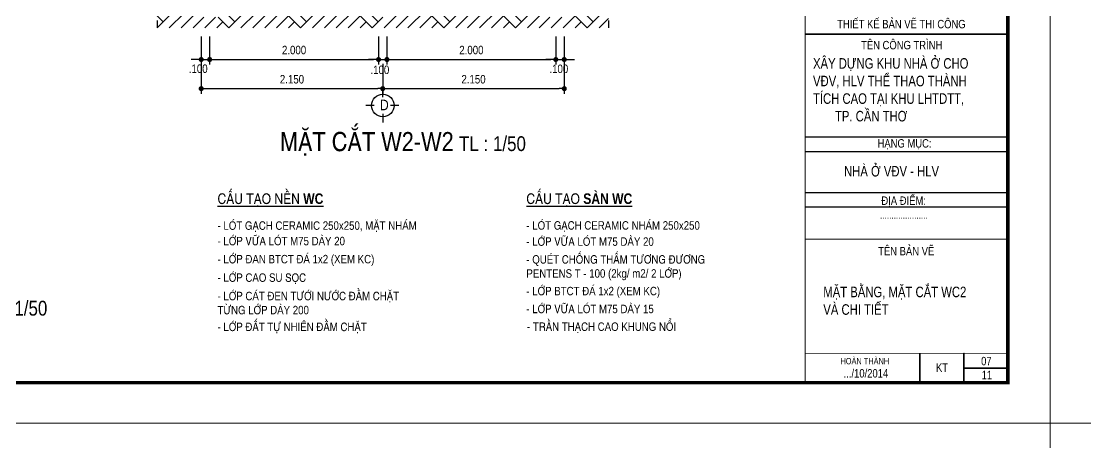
# Model space of a CAD drawing. Header units: millimetres. Extents: x 100 to 288, y -65 to 177.
# Drawn here: x 221.38 to 246.59, y 87.28 to 97.28 of the extents above; entities that cross this region are included whole.
import ezdxf

# ---------------------------------------------------------------- set-up
doc = ezdxf.new("R2010")
doc.units = ezdxf.units.MM
doc.header["$LTSCALE"] = 0.3
doc.header["$MEASUREMENT"] = 0
doc.header["$PDMODE"] = 2
doc.linetypes.add('ACAD_ISO03W100', pattern=[30, 12, -18])
doc.layers.get('0').update_dxf_attribs({"linetype": 'CONTINUOUS', "lineweight": 13})
doc.layers.get('DEFPOINTS').update_dxf_attribs({"linetype": 'CONTINUOUS', "lineweight": 13})
for name, color, linetype in [('CHU', 3, 'CONTINUOUS'), ('HATCH', 8, 'CONTINUOUS'), ('LAYER 1', 1, 'CONTINUOUS'), ('LAYER 7', 7, 'CONTINUOUS'), ('LAYER1', 1, 'CONTINUOUS'), ('LAYER5', 5, 'CONTINUOUS'), ('LAYER7', 7, 'CONTINUOUS')]:
    doc.layers.add(name, color=color, linetype=linetype)
doc.styles.add('HELVE-KT', font='VHELVCN.TTF')
doc.styles.add('VNI - HELVE', font='VBOOKMN.TTF', dxfattribs={"width": 0.8})
doc.dimstyles.new('1-50', dxfattribs={"dimtxt": 0.2, "dimasz": 0.12, "dimexe": 0.12, "dimexo": 0.2, "dimgap": 0.12, "dimtad": 1, "dimdec": 3, "dimlfac": 0.5, "dimzin": 4, "dimdsep": 46, "dimtxsty": 'HELVE-KT', "dimblk1": 'DOT', "dimblk2": 'DOT', "dimsah": 1, "dimcen": -0.18, "dimadec": 3, "dimazin": 0, "dimtfac": 1, "dimtdec": 3, "dimtmove": 2, "dimatfit": 3, "dimldrblk": 'DOT', "dimfxl": 0, "dimtolj": 1, "dimtzin": 4, "dimarcsym": 0})

# ---------------------------------------------------------------- blocks, each defined once
blk = doc.blocks.new('AAEER')
at = {"linetype": 'Continuous', "ltscale": 0.08}
h = blk.add_hatch(color=8, dxfattribs=at)
h.paths.add_polyline_path([(377.886, 656.949), (377.886, 657.083), (377.366, 656.782), (377.366, 656.181), (377.423, 656.148), (377.423, 656.682)])
h.paths.add_polyline_path([(377.886, 656.882), (377.481, 656.649), (377.481, 656.181), (377.655, 656.081), (377.655, 656.482), (377.771, 656.548), (377.771, 656.014), (377.886, 655.947)])
blk.add_hatch(color=8, dxfattribs=at).paths.add_polyline_path([(378.118, 656.482), (378.002, 656.548), (378.002, 656.014), (377.886, 655.947), (377.886, 655.88), (378.349, 656.148), (378.349, 656.682), (377.886, 656.949), (377.886, 656.882), (378.291, 656.649), (378.291, 656.181), (378.118, 656.081)])
for p, q in [((377.886, 657.083), (377.886, 656.949)), ((377.886, 657.083), (377.886, 655.88)), ((377.886, 656.949), (377.423, 656.682)), ((377.886, 656.882), (377.481, 656.649)), ((377.886, 656.949), (378.349, 656.682)), ((377.886, 656.882), (377.886, 655.947)), ((377.886, 656.882), (378.291, 656.649)), ((377.423, 656.682), (377.423, 656.148)), ((377.481, 656.649), (377.481, 656.181)), ((378.291, 656.649), (378.291, 656.181)), ((378.349, 656.682), (378.349, 656.148)), ((377.655, 656.482), (377.771, 656.548)), ((377.655, 656.482), (377.655, 656.081)), ((377.771, 656.548), (377.771, 656.014)), ((378.118, 656.482), (378.002, 656.548)), ((378.002, 656.548), (378.002, 656.014)), ((378.118, 656.482), (378.118, 656.081))]:
    blk.add_line(p, q, dxfattribs=at)
blk.add_lwpolyline([(377.366, 656.181), (377.886, 655.88), (378.407, 656.181), (378.407, 656.782), (377.886, 657.083), (377.366, 656.782)], close=True, dxfattribs=at)
for points in [[(377.481, 656.181), (377.655, 656.081)], [(378.291, 656.181), (378.118, 656.081)], [(377.771, 656.014), (377.886, 655.947)], [(378.002, 656.014), (377.886, 655.947)]]:
    blk.add_lwpolyline(points, dxfattribs=at)
for points in [[(375.565, 643.528), (380.365, 643.528)], [(375.565, 643.18), (380.365, 643.18)], [(375.565, 642.208), (380.365, 642.208)], [(375.565, 641.861), (380.365, 641.861)]]:
    blk.add_lwpolyline(points)
at = {"layer": 'LAYER 7', "lineweight": 35}
for points in [[(375.565, 664.914), (380.365, 664.914)], [(376.469, 663.456), (376.469, 664.914)], [(375.565, 664.428), (380.365, 664.428)], [(375.565, 663.942), (380.365, 663.942)], [(375.565, 645.958), (380.365, 645.958)], [(378.282, 638.389), (378.282, 637.695)], [(379.323, 638.389), (379.323, 638.389), (379.323, 637.695)], [(379.323, 638.042), (380.365, 638.042)]]:
    blk.add_lwpolyline(points, dxfattribs=at)
at = {"layer": 'LAYER7', "const_width": 0.0278}
blk.add_lwpolyline([(380.365, 665.47), (375.565, 665.47), (375.565, 637.695), (380.365, 637.695)], close=True, dxfattribs=at)
at = {"layer": 'LAYER7'}
for points, const_width in [([(375.565, 663.456), (380.365, 663.456)], 0.0174), ([(375.565, 661.712), (380.365, 661.712)], 0.0174), ([(375.565, 660.112), (380.365, 660.112)], 0.0174), ([(375.565, 658.512), (380.365, 658.512)], 0.0212), ([(375.565, 654.346), (380.365, 654.346)], 0.0174), ([(375.565, 651.999), (380.365, 651.999)], 0.0174), ([(375.565, 650.61), (380.365, 650.61)], 0.0174), ([(375.565, 649.221), (380.365, 649.221)], 0.0174), ([(375.565, 647.833), (380.365, 647.833)], 0.0174), ([(375.565, 646.444), (380.365, 646.444)], 0.0174), ([(375.565, 641.097), (380.365, 641.097)], 0.0174), ([(375.565, 638.389), (380.365, 638.389)], 0.0174)]:
    blk.add_lwpolyline(points, dxfattribs=dict(at, const_width=const_width))
at = {"layer": 'LAYER 7', "lineweight": 35, "attachment_point": 1, "style": 'VNI - HELVE'}
for s, insert, char_height, width in [('CHÆNH SÖÛA', (375.833, 665.327), 0.2, 5.31965), ('LAÀN 1', (375.696, 664.761), 0.2, 5.31965), ('LAÀN 2', (375.696, 664.275), 0.2, 5.31965), ('LAÀN 3', (375.696, 663.789), 0.2, 5.31965), ('GHI CHUÙ:', (375.833, 663.236), 0.2, 5.31965), ('CHUÛ ÑAÀU TÖ:', (375.833, 661.556), 0.2, 5.31965), ('.........', (375.833, 659.91), 0.2, 5.31965), ('...........................', (377.188, 658.873), 0.2, 5.31965), ('{\\LP.GIAÙM ÑOÁC}', (375.833, 654.205), 0.2, 5.31965), ('KS. PHAÏM VAÊN HOAN', (375.833, 652.277), 0.2, 5.31965), ('{\\LCHUÛ NHIEÄM}', (375.833, 651.912), 0.2, 5.31965), ('KTS. TRÖÔNG BAÙ TUØNG', (375.828, 650.957), 0.2, 5.31965), ('{\\LCHUÛ TRÌ + KIEÅM}', (375.833, 650.542), 0.2, 5.31965), ('KTS. TRÖÔNG BAÙ TUØNG', (375.844, 649.573), 0.2, 5.31965), ('{\\LTHIEÁT KEÁ}', (375.833, 649.118), 0.2, 5.31965), ('KTS. TRÖÔNG BAÙ TUØNG', (375.833, 648.174), 0.2, 5.31965), ('{\\LTHEÅ HIEÄN}', (375.833, 647.765), 0.2, 5.31965), ('TRAÀN THANH TUØNG', (375.833, 646.764), 0.2, 5.31965), ('{\\fVNI-Helve|b0|i0|c0|p2;THIEÁT KEÁ BAÛN VEÕ THI COÂNG}', (376.323, 646.297), 0.2, 5.31965), ('{\\fVNI-Helve|b0|i0|c0|p2;TEÂN COÂNG TRÌNH}', (376.889, 645.799), 0.2, 5.31965), ('XAÂY DÖÏNG KHU NHAØ ÔÛ CHO\\PVÑV, HLV THEÅ THAO THAØNH \\PTÍCH CAO TAÏI KHU LHTDTT, \\P       TP. CAÀN THÔ', (375.75, 645.39), 0.25, 7.09083), ('{\\fVNI-Helve|b0|i0|c0|p2;HAÏNG MUÏC:}', (377.279, 643.469), 0.2, 5.31965), ('NHAØ ÔÛ VÑV - HLV', (376.485, 642.834), 0.25, 7.09083), ('{\\fVNI-Helve|b0|i0|c0|p2;ÑÒA ÑIEÅM:}', (377.37, 642.111), 0.2, 5.31965), ('{\\fVNI-Helve|b0|i0|c0|p2;.....................}', (377.337, 641.754), 0.17359, 5.31965), ('{\\fVNI-Helve|b0|i0|c0|p2;TEÂN BAÛN VEÕ}', (377.294, 640.914), 0.2, 5.31965), ('{\\fVNI-Helve|b0|i0|c0|p2;HOAØN THAØNH}', (376.401, 638.282), 0.15, 5.31965), ('{\\fVNI-Helve|b0|i0|c0|p2;.../10/2014}', (376.475, 638.017), 0.2, 5.31965), ('{\\fVNI-Helve|b0|i0|c0|p2;KT}', (378.663, 638.151), 0.2, 5.31965), ('{\\fVNI-Helve|b0|i0|c0|p2;11}', (379.745, 637.978), 0.2, 5.31965)]:
    blk.add_mtext(s, dxfattribs=dict(at, insert=insert, char_height=char_height, width=width))
at = {"layer": 'LAYER5', "attachment_point": 1, "style": 'VNI - HELVE'}
for s, insert, char_height, width in [('{\\H0.9774x;CTY COÅ PHAÀN TÖ VAÁN & XAÂY DÖÏNG} ', (375.805, 658.177), 0.19891, 4.67984), ('TRUNG NAM', (376.787, 657.729), 0.2777, 3.59296), ('{\\fVNI-Helve|b0|i0|c0|p2;C13-C15, ÑÖÔØNG SOÁ 2, LOÂ SOÁ 8A, PHÖÔØNG HÖNG THAÏNH, \\P                       QUAÄN CAÙI RAÊNG,  TP. CAÀN THÔ}', (375.912, 655.598), 0.12499, 8.0242), ('{\\fVNI-Helve|b0|i0|c0|p2;ÑT: 0710. 37 36 930, FAX: 0710. 37 36 940}', (376.484, 655.04), 0.12499, 8.0242), ('{\\fVNI-Helve|b0|i0|c0|p2;Email: trungnamcantho@yahoo.com.vn}', (376.706, 654.803), 0.12499, 8.0242)]:
    blk.add_mtext(s, dxfattribs=dict(at, insert=insert, char_height=char_height, width=width))
blk = doc.blocks.new('_DOT')
at = {"color": 0, "linetype": 'ByBlock'}
blk.add_line((-0.5, 0), (-1, 0), dxfattribs=at)
at = {"color": 0, "linetype": 'ByBlock', "const_width": 0.5}
blk.add_lwpolyline([(-0.25, 0, 1), (0.25, 0, 1)], format="xyb", close=True, dxfattribs=at)
blk = doc.blocks.new('*D101')
at = {"layer": 'DEFPOINTS', "color": 0, "lineweight": -2, "ltscale": 5}
for p in [(225.642, 97.119), (225.842, 97.119), (225.842, 96.371)]:
    blk.add_point(p, dxfattribs=at)
at = {"layer": 'LAYER 1', "color": 0, "lineweight": -2, "ltscale": 5}
for p, q in [((225.642, 96.919), (225.642, 96.251)), ((225.842, 96.919), (225.842, 96.251)), ((225.522, 96.371), (225.402, 96.371)), ((225.642, 96.371), (225.842, 96.371)), ((225.962, 96.371), (226.082, 96.371))]:
    blk.add_line(p, q, dxfattribs=at)
at = {"layer": 'LAYER 1', "color": 0, "lineweight": -2, "ltscale": 5, "xscale": 0.12, "yscale": 0.12, "zscale": 0.12}
blk.add_blockref('_DOT', (225.642, 96.371), dxfattribs=at)
at = {"layer": 'LAYER 1', "color": 0, "lineweight": -2, "ltscale": 5, "xscale": 0.12, "yscale": 0.12, "zscale": 0.12, "rotation": 180}
blk.add_blockref('_DOT', (225.842, 96.371), dxfattribs=at)
at = {"layer": 'LAYER 1', "color": 0, "ltscale": 5, "insert": (225.571, 96.152), "char_height": 0.2, "attachment_point": 5, "style": 'HELVE-KT'}
blk.add_mtext('\\A1;.100', dxfattribs=at)
blk = doc.blocks.new('*D102')
at = {"layer": 'DEFPOINTS', "color": 0, "lineweight": -2, "ltscale": 5}
for p in [(225.842, 97.119), (229.842, 97.119), (229.842, 96.371)]:
    blk.add_point(p, dxfattribs=at)
at = {"layer": 'LAYER 1', "color": 0, "lineweight": -2, "ltscale": 5}
for p, q in [((225.842, 96.919), (225.842, 96.251)), ((229.842, 96.919), (229.842, 96.251)), ((225.962, 96.371), (229.722, 96.371))]:
    blk.add_line(p, q, dxfattribs=at)
at = {"layer": 'LAYER 1', "color": 0, "lineweight": -2, "ltscale": 5, "xscale": 0.12, "yscale": 0.12, "zscale": 0.12, "rotation": 180}
blk.add_blockref('_DOT', (225.842, 96.371), dxfattribs=at)
at = {"layer": 'LAYER 1', "color": 0, "lineweight": -2, "ltscale": 5, "xscale": 0.12, "yscale": 0.12, "zscale": 0.12}
blk.add_blockref('_DOT', (229.842, 96.371), dxfattribs=at)
at = {"layer": 'LAYER 1', "color": 0, "ltscale": 5, "insert": (227.842, 96.594), "char_height": 0.2, "attachment_point": 5, "style": 'HELVE-KT'}
blk.add_mtext('\\A1;2.000', dxfattribs=at)
blk = doc.blocks.new('*D103')
at = {"layer": 'DEFPOINTS', "color": 0, "lineweight": -2, "ltscale": 5}
for p in [(229.842, 97.119), (230.042, 97.119), (230.042, 96.371)]:
    blk.add_point(p, dxfattribs=at)
at = {"layer": 'LAYER 1', "color": 0, "lineweight": -2, "ltscale": 5}
for p, q in [((229.842, 96.919), (229.842, 96.251)), ((230.042, 96.919), (230.042, 96.251)), ((229.722, 96.371), (229.602, 96.371)), ((229.842, 96.371), (230.042, 96.371)), ((230.162, 96.371), (230.282, 96.371))]:
    blk.add_line(p, q, dxfattribs=at)
at = {"layer": 'LAYER 1', "color": 0, "lineweight": -2, "ltscale": 5, "xscale": 0.12, "yscale": 0.12, "zscale": 0.12}
blk.add_blockref('_DOT', (229.842, 96.371), dxfattribs=at)
at = {"layer": 'LAYER 1', "color": 0, "lineweight": -2, "ltscale": 5, "xscale": 0.12, "yscale": 0.12, "zscale": 0.12, "rotation": 180}
blk.add_blockref('_DOT', (230.042, 96.371), dxfattribs=at)
at = {"layer": 'LAYER 1', "color": 0, "ltscale": 5, "insert": (229.874, 96.125), "char_height": 0.2, "attachment_point": 5, "style": 'HELVE-KT'}
blk.add_mtext('\\A1;.100', dxfattribs=at)
blk = doc.blocks.new('*D104')
at = {"layer": 'DEFPOINTS', "color": 0, "lineweight": -2, "ltscale": 5}
for p in [(230.042, 97.119), (234.042, 97.119), (234.042, 96.371)]:
    blk.add_point(p, dxfattribs=at)
at = {"layer": 'LAYER 1', "color": 0, "lineweight": -2, "ltscale": 5}
for p, q in [((230.042, 96.919), (230.042, 96.251)), ((234.042, 96.919), (234.042, 96.251)), ((230.162, 96.371), (233.922, 96.371))]:
    blk.add_line(p, q, dxfattribs=at)
at = {"layer": 'LAYER 1', "color": 0, "lineweight": -2, "ltscale": 5, "xscale": 0.12, "yscale": 0.12, "zscale": 0.12, "rotation": 180}
blk.add_blockref('_DOT', (230.042, 96.371), dxfattribs=at)
at = {"layer": 'LAYER 1', "color": 0, "lineweight": -2, "ltscale": 5, "xscale": 0.12, "yscale": 0.12, "zscale": 0.12}
blk.add_blockref('_DOT', (234.042, 96.371), dxfattribs=at)
at = {"layer": 'LAYER 1', "color": 0, "ltscale": 5, "insert": (232.042, 96.594), "char_height": 0.2, "attachment_point": 5, "style": 'HELVE-KT'}
blk.add_mtext('\\A1;2.000', dxfattribs=at)
blk = doc.blocks.new('*D105')
at = {"layer": 'DEFPOINTS', "color": 0, "lineweight": -2, "ltscale": 5}
for p in [(234.042, 97.119), (234.242, 97.119), (234.242, 96.371)]:
    blk.add_point(p, dxfattribs=at)
at = {"layer": 'LAYER 1', "color": 0, "lineweight": -2, "ltscale": 5}
for p, q in [((234.042, 96.919), (234.042, 96.251)), ((234.242, 96.919), (234.242, 96.251)), ((233.922, 96.371), (233.802, 96.371)), ((234.042, 96.371), (234.242, 96.371)), ((234.362, 96.371), (234.482, 96.371))]:
    blk.add_line(p, q, dxfattribs=at)
at = {"layer": 'LAYER 1', "color": 0, "lineweight": -2, "ltscale": 5, "xscale": 0.12, "yscale": 0.12, "zscale": 0.12}
blk.add_blockref('_DOT', (234.042, 96.371), dxfattribs=at)
at = {"layer": 'LAYER 1', "color": 0, "lineweight": -2, "ltscale": 5, "xscale": 0.12, "yscale": 0.12, "zscale": 0.12, "rotation": 180}
blk.add_blockref('_DOT', (234.242, 96.371), dxfattribs=at)
at = {"layer": 'LAYER 1', "color": 0, "ltscale": 5, "insert": (234.113, 96.149), "char_height": 0.2, "attachment_point": 5, "style": 'HELVE-KT'}
blk.add_mtext('\\A1;.100', dxfattribs=at)
blk = doc.blocks.new('*D106')
at = {"layer": 'DEFPOINTS', "color": 0, "lineweight": -2, "ltscale": 5}
for p in [(225.642, 96.714), (229.942, 96.468), (229.942, 95.68)]:
    blk.add_point(p, dxfattribs=at)
at = {"layer": 'LAYER 1', "color": 0, "lineweight": -2, "ltscale": 5}
for p, q in [((225.642, 96.514), (225.642, 95.56)), ((229.942, 96.268), (229.942, 95.56)), ((225.762, 95.68), (229.822, 95.68))]:
    blk.add_line(p, q, dxfattribs=at)
at = {"layer": 'LAYER 1', "color": 0, "lineweight": -2, "ltscale": 5, "xscale": 0.12, "yscale": 0.12, "zscale": 0.12, "rotation": 180}
blk.add_blockref('_DOT', (225.642, 95.68), dxfattribs=at)
at = {"layer": 'LAYER 1', "color": 0, "lineweight": -2, "ltscale": 5, "xscale": 0.12, "yscale": 0.12, "zscale": 0.12}
blk.add_blockref('_DOT', (229.942, 95.68), dxfattribs=at)
at = {"layer": 'LAYER 1', "color": 0, "ltscale": 5, "insert": (227.792, 95.902), "char_height": 0.2, "attachment_point": 5, "style": 'HELVE-KT'}
blk.add_mtext('\\A1;2.150', dxfattribs=at)
blk = doc.blocks.new('*D107')
at = {"layer": 'DEFPOINTS', "color": 0, "lineweight": -2, "ltscale": 5}
for p in [(234.242, 97.03), (229.942, 96.468), (234.242, 95.68)]:
    blk.add_point(p, dxfattribs=at)
at = {"layer": 'LAYER 1', "color": 0, "lineweight": -2, "ltscale": 5}
for p, q in [((234.242, 96.83), (234.242, 95.56)), ((229.942, 96.268), (229.942, 95.56)), ((230.062, 95.68), (234.122, 95.68))]:
    blk.add_line(p, q, dxfattribs=at)
at = {"layer": 'LAYER 1', "color": 0, "lineweight": -2, "ltscale": 5, "xscale": 0.12, "yscale": 0.12, "zscale": 0.12, "rotation": 180}
blk.add_blockref('_DOT', (229.942, 95.68), dxfattribs=at)
at = {"layer": 'LAYER 1', "color": 0, "lineweight": -2, "ltscale": 5, "xscale": 0.12, "yscale": 0.12, "zscale": 0.12}
blk.add_blockref('_DOT', (234.242, 95.68), dxfattribs=at)
at = {"layer": 'LAYER 1', "color": 0, "ltscale": 5, "insert": (232.092, 95.902), "char_height": 0.2, "attachment_point": 5, "style": 'HELVE-KT'}
blk.add_mtext('\\A1;2.150', dxfattribs=at)

msp = doc.modelspace()

# ---------------------------------------------------------------- hatches: boundary and pattern name
at = {"layer": 'HATCH', "ltscale": 5}
h = msp.add_hatch(dxfattribs=at)
h.set_pattern_fill('AR-PARQ1', color=256, scale=0.1, angle=45, style=0)
h.set_pattern_definition([(135, (224.5997, 97.119), (-1.69706, 1e-16), [1.2, -1.2]), (135, (224.7411, 97.2604), (-1.69706, 1e-16), [1.2, -1.2]), (135, (224.8825, 97.4019), (-1.69706, 1e-16), [1.2, -1.2]), (135, (225.024, 97.5433), (-1.69706, 1e-16), [1.2, -1.2]), (135, (225.1654, 97.6847), (-1.69706, 1e-16), [1.2, -1.2]), (135, (225.3068, 97.8261), (-1.69706, 1e-16), [1.2, -1.2]), (135, (225.4482, 97.9675), (-1.69706, 1e-16), [1.2, -1.2]), (45, (223.7512, 97.9675), (1.69706, -1e-16), [1.2, -1.2]), (45, (223.6097, 98.109), (1.69706, -1e-16), [1.2, -1.2]), (45, (223.4683, 98.2504), (1.69706, -1e-16), [1.2, -1.2]), (45, (223.3269, 98.3918), (1.69706, -1e-16), [1.2, -1.2]), (45, (223.1855, 98.5332), (1.69706, -1e-16), [1.2, -1.2]), (45, (223.044, 98.6746), (1.69706, -1e-16), [1.2, -1.2]), (45, (222.9026, 98.8161), (1.69706, -1e-16), [1.2, -1.2])])
h.paths.add_polyline_path([(233.8421, 97.9714), (233.8421, 98.3714), (230.1421, 98.3714), (230.1421, 97.9714), (230.1421, 97.3714), (229.7421, 97.3714), (229.7421, 97.9714), (229.7421, 98.3714), (226.0421, 98.3714), (226.0421, 97.9714), (226.0421, 97.3714), (225.6421, 97.3714), (225.6421, 97.9714), (225.6421, 98.3714), (224.59969, 98.3714), (224.59969, 97.11901), (235.29181, 97.11901), (235.29181, 98.3714), (234.2421, 98.3714), (234.2421, 97.9714), (234.2421, 97.3714), (233.8421, 97.3714)])

# ---------------------------------------------------------------- linework, layer by layer
at = {"layer": 'CHU'}
for points in [[(229.9421, 95.48022), (229.9421, 95.68022)], [(229.7421, 95.28022), (229.5421, 95.28022)], [(229.9421, 95.08022), (229.9421, 94.88022)], [(230.32543, 95.28022), (230.12543, 95.28022)]]:
    msp.add_lwpolyline(points, dxfattribs=at)
msp.add_circle((229.9421, 95.28022), 0.26667, dxfattribs=at)
at = {"layer": 'DEFPOINTS', "linetype": 'Continuous', "ltscale": 0.08}
for points in [[(203.74885, 87.74536), (245.74885, 87.74536), (245.74885, 117.44536), (203.74885, 117.44536)], [(245.74885, 87.74536), (287.74885, 87.74536), (287.74885, 117.44536), (245.74885, 117.44536)], [(203.74885, 58.04536), (245.74885, 58.04536), (245.74885, 87.74536), (203.74885, 87.74536)]]:
    msp.add_lwpolyline(points, close=True, dxfattribs=at)
at = {"layer": 'LAYER 7', "linetype": 'ACAD_ISO03W100', "ltscale": 0.05}
for points in [[(224.59969, 105.39413), (224.59969, 97.11901)], [(235.29181, 105.39413), (235.29181, 97.11901)]]:
    msp.add_lwpolyline(points, dxfattribs=at)
at = {"layer": 'LAYER7', "linetype": 'Continuous', "const_width": 0.08}
msp.add_lwpolyline([(244.74885, 116.48282), (205.54885, 116.48282), (205.54885, 88.70791), (244.74885, 88.70791)], close=True, dxfattribs=at)

# ---------------------------------------------------------------- block references
at = {"layer": 'LAYER 7', "linetype": 'Continuous'}
msp.add_blockref('AAEER', (-135.61615, -548.9868), dxfattribs=at)

# ---------------------------------------------------------------- texts
at = {"layer": 'LAYER 1', "linetype": 'Continuous', "ltscale": 0.4, "char_height": 0.2, "width": 10.8090428, "attachment_point": 1, "style": 'HELVE-KT'}
for s, insert in [('{\\H2.25x;MAËT CAÉT W2-W2}  {\\H1.75x;TL : 1/50}', (227.50718, 94.65072)), ('{\\H2.25x;MAËT BAÈNG LAÀU WC2}  {\\H1.75x;TL : 1/50}', (215.17266, 90.74883))]:
    msp.add_mtext(s, dxfattribs=dict(at, insert=insert))
at = {"layer": 'LAYER 7', "lineweight": 35, "width": 5.3196514, "attachment_point": 1, "style": 'VNI - HELVE'}
for s, insert, char_height in [('MAËT BAÈNG, MAËT CAÉT WC2\\PVAØ CHI TIEÁT ', (240.37781, 90.98458), 0.25), ('{\\fVNI-Helve|b0|i0|c0|p2;07}', (244.11666, 89.32004), 0.2)]:
    msp.add_mtext(s, dxfattribs=dict(at, insert=insert, char_height=char_height))
at = {"layer": 'LAYER1', "linetype": 'Continuous', "ltscale": 0.05, "insert": (229.87692, 95.41876), "char_height": 0.25, "width": 13.0973333, "attachment_point": 1, "style": 'HELVE-KT'}
msp.add_mtext('D', dxfattribs=at)
at = {"layer": 'LAYER1', "attachment_point": 1, "style": 'HELVE-KT'}
for s, insert, char_height, width in [('{\\fVNI-Helve-Condense|b1|i0|c0|p2;\\LCAÁU TAÏO NEÀN WC}', (226.02836, 93.19627), 0.25, 22.034837), ('{\\fVNI-Helve-Condense|b1|i0|c0|p2;\\LCAÁU TAÏO SAØN WC}', (233.34401, 93.19627), 0.25, 22.9529552), ('- LOÙT GAÏCH CERAMIC 250x250, MAËT NHAÙM', (226.02836, 92.53327), 0.2, 22.034837), ('- LOÙT GAÏCH CERAMIC NHAÙM 250x250', (233.34401, 92.53655), 0.2, 22.9529552), ('- LÔÙP VÖÕA LOÙT M75 DAØY 20', (226.02836, 92.1661), 0.2, 22.034837), ('- LÔÙP VÖÕA LOÙT M75 DAØY 20', (233.34401, 92.15408), 0.2, 22.9529552), ('- LÔÙP ÑAN BTCT ÑAÙ 1x2 (XEM KC)', (226.02836, 91.7374), 0.2, 22.034837), ('- LÔÙP CAO SU SOÏC', (226.02836, 91.2995), 0.2, 22.034837), ('- LÔÙP BTCT ÑAÙ 1x2 (XEM KC)', (233.34401, 90.98033), 0.2, 22.9529552), ('- LÔÙP CAÙT ÑEN TÖÔÙI NÖÔÙC ÑAÀM CHAËT \\PTÖØNG LÔÙP DAØY 200', (226.02836, 90.86287), 0.2, 22.034837), ('- LÔÙP VÖÕA LOÙT M75 DAØY 15', (233.34401, 90.55612), 0.2, 22.9529552), ('- LÔÙP ÑAÁT TÖÏ NHIEÂN ÑAÀM CHAËT', (226.02836, 90.13174), 0.2, 22.034837), ('- TRAÀN THAÏCH CAO KHUNG NOÅI', (233.35874, 90.13606), 0.2, 22.9529552)]:
    msp.add_mtext(s, dxfattribs=dict(at, insert=insert, char_height=char_height, width=width))
at = {"layer": 'LAYER1', "ltscale": 1000, "insert": (233.34401, 91.7309), "char_height": 0.2, "width": 8.3242645, "attachment_point": 1, "style": 'HELVE-KT'}
msp.add_mtext('- QUEÙT CHOÁNG THAÁM TÖÔNG ÑÖÔNG\\PPENTENS T - 100 (2kg/ m2/ 2 LÔÙP)', dxfattribs=at)

# ---------------------------------------------------------------- dimensions: what is measured, and where the dimension line sits
at = {"layer": 'LAYER 1', "ltscale": 5}
for base, p1, p2, picture, middle in [((225.8421, 96.37149), (225.6421, 97.11916), (225.8421, 97.11916), '*D101', (225.57071, 96.15211)), ((230.0421, 96.37149), (229.8421, 97.11916), (230.0421, 97.11916), '*D103', (229.87413, 96.12461)), ((234.2421, 96.37149), (234.0421, 97.11916), (234.2421, 97.11916), '*D105', (234.11347, 96.14943))]:
    dim = msp.add_linear_dim(base=base, p1=p1, p2=p2, dimstyle='1-50', dxfattribs=at)
    dim.commit()
    dim.dimension.update_dxf_attribs({"geometry": picture, "text_midpoint": middle, "dimtype": 160})
for base, p1, p2, picture, middle in [((229.8421, 96.37149), (225.8421, 97.11916), (229.8421, 97.11916), '*D102', (227.8421, 96.59362)), ((234.0421, 96.37149), (230.0421, 97.11916), (234.0421, 97.11916), '*D104', (232.0421, 96.59362)), ((234.2421, 95.68022), (229.9421, 96.46764), (234.2421, 97.03041), '*D107', (232.0921, 95.90235)), ((229.9421, 95.68022), (225.6421, 96.71424), (229.9421, 96.46764), '*D106', (227.7921, 95.90235))]:
    dim = msp.add_linear_dim(base=base, p1=p1, p2=p2, dimstyle='1-50', dxfattribs=at)
    dim.commit()
    dim.dimension.update_dxf_attribs({"geometry": picture, "text_midpoint": middle})

doc.saveas('drawing.dxf')
